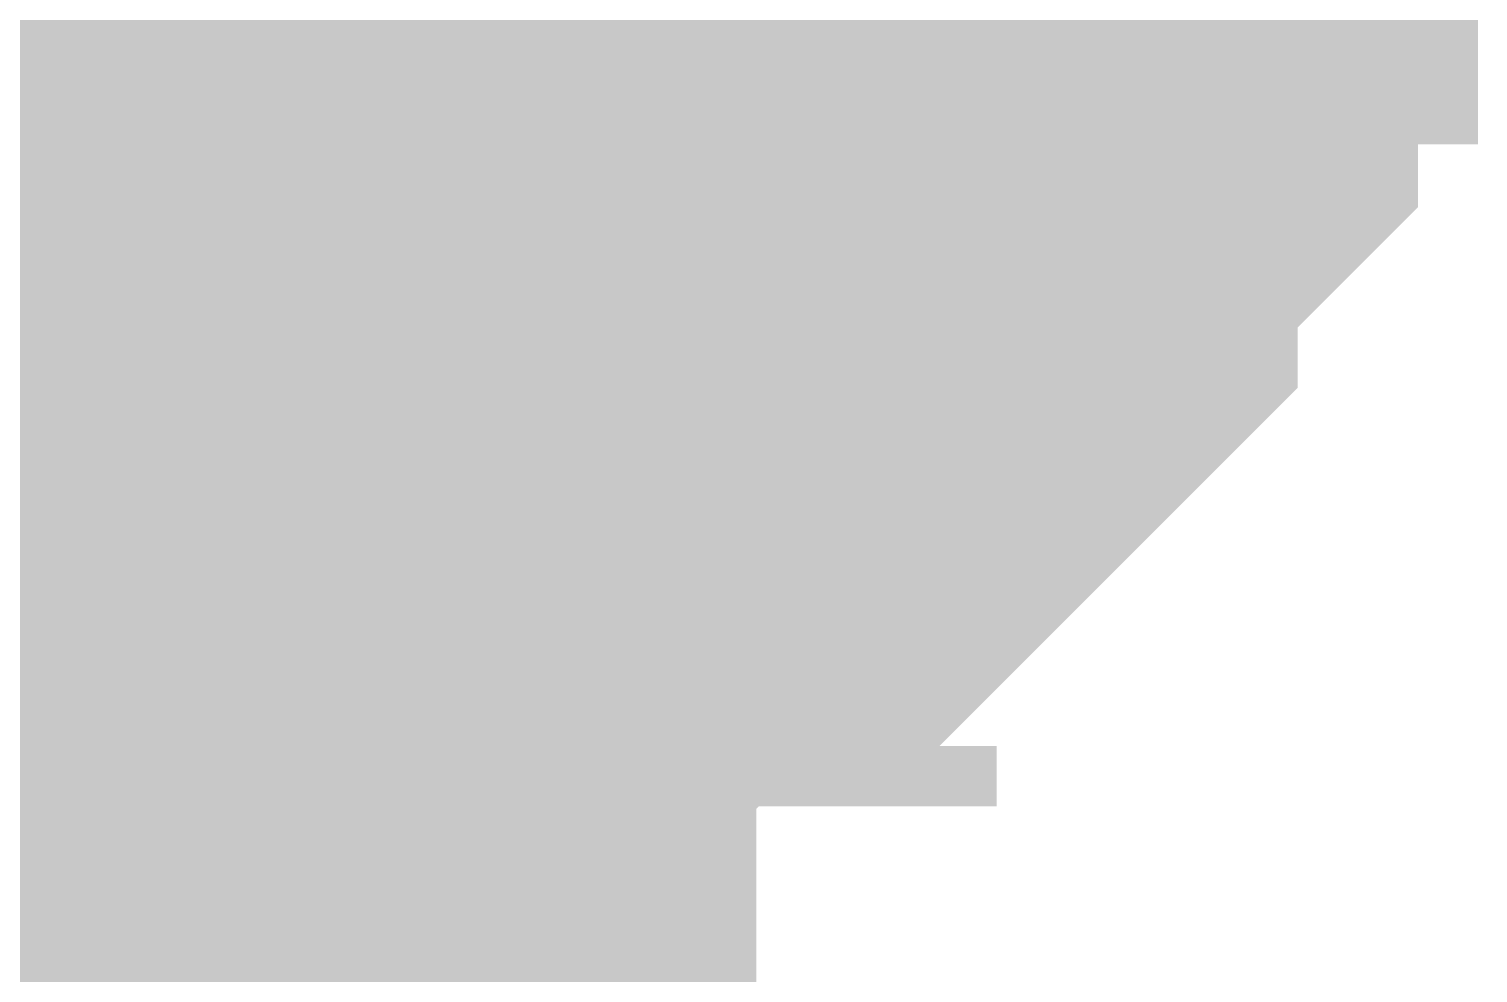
# Model space of a CAD drawing. Header units: inches. Extents: x 0 to 841, y 0 to 594.
# Drawn here: x 774.851 to 775.932, y 399.05 to 399.755 of the extents above; entities that cross this region are included whole.
import ezdxf

# ---------------------------------------------------------------- set-up
doc = ezdxf.new("R2010")
doc.units = ezdxf.units.IN
doc.layers.add('Sheet', color=255, linetype='Continuous')

msp = doc.modelspace()

# ---------------------------------------------------------------- linework, layer by layer
at = {"layer": 'Sheet'}
for points in [[(775.019, 399.9977, 0.7493, 0.7493, 0), (775.019, 402.4682, 0.7493, 0.7493, 0), (775.019, 402.4682, 0.7493, 0.7493, 0)], [(752.5162, 399.9977, 0.7493, 0.7493, 0), (760.0171, 399.9977, 0.7493, 0.7493, 0), (775.019, 399.9977, 0.7493, 0.7493, 0)], [(775.019, 399.9977, 0.7493, 0.7493, 0), (775.019, 394.4728, 0.7493, 0.7493, 0)], [(775.019, 394.9669, 0.2997, 0.2997, 0), (775.019, 399.9977, 0.2997, 0.2997, 0)], [(775.7825, 399.9079, 0.2997, 0.2997, 0), (775.7825, 399.863, 0.2997, 0.2997, 0), (775.7825, 399.8181, 0.2997, 0.2997, 0), (775.7376, 399.8181, 0.2997, 0.2997, 0), (775.7376, 399.7731, 0.2997, 0.2997, 0), (775.7376, 399.7282, 0.2997, 0.2997, 0), (775.7376, 399.6833, 0.2997, 0.2997, 0), (775.6927, 399.6384, 0.2997, 0.2997, 0), (775.6927, 399.6384, 0.2997, 0.2997, 0), (775.6478, 399.5935, 0.2997, 0.2997, 0), (775.6478, 399.5485, 0.2997, 0.2997, 0), (775.6478, 399.5485, 0.2997, 0.2997, 0), (775.6029, 399.5036, 0.2997, 0.2997, 0), (775.5579, 399.4587, 0.2997, 0.2997, 0), (775.5579, 399.4587, 0.2997, 0.2997, 0), (775.513, 399.4138, 0.2997, 0.2997, 0), (775.513, 399.4138, 0.2997, 0.2997, 0), (775.4681, 399.3689, 0.2997, 0.2997, 0), (775.4232, 399.3689, 0.2997, 0.2997, 0), (775.4232, 399.324, 0.2997, 0.2997, 0), (775.3783, 399.324, 0.2997, 0.2997, 0), (775.3334, 399.324, 0.2997, 0.2997, 0), (775.2885, 399.279, 0.2997, 0.2997, 0), (775.2885, 399.279, 0.2997, 0.2997, 0), (775.2435, 399.279, 0.2997, 0.2997, 0), (775.1986, 399.2341, 0.2997, 0.2997, 0), (775.1537, 399.2341, 0.2997, 0.2997, 0), (775.1088, 399.2341, 0.2997, 0.2997, 0), (775.1088, 399.2341, 0.2997, 0.2997, 0), (775.0639, 399.2341, 0.2997, 0.2997, 0), (775.019, 399.2341, 0.2997, 0.2997, 0)], [(775.7825, 399.9079, 0.2997, 0.2997, 0), (775.7825, 399.863, 0.2997, 0.2997, 0), (775.7825, 399.8181, 0.2997, 0.2997, 0), (775.7376, 399.8181, 0.2997, 0.2997, 0), (775.7376, 399.7731, 0.2997, 0.2997, 0), (775.7376, 399.7282, 0.2997, 0.2997, 0), (775.7376, 399.6833, 0.2997, 0.2997, 0), (775.6927, 399.6384, 0.2997, 0.2997, 0), (775.6927, 399.6384, 0.2997, 0.2997, 0), (775.6478, 399.5935, 0.2997, 0.2997, 0), (775.6478, 399.5485, 0.2997, 0.2997, 0), (775.6478, 399.5485, 0.2997, 0.2997, 0), (775.6029, 399.5036, 0.2997, 0.2997, 0), (775.5579, 399.4587, 0.2997, 0.2997, 0), (775.5579, 399.4587, 0.2997, 0.2997, 0), (775.513, 399.4138, 0.2997, 0.2997, 0), (775.513, 399.4138, 0.2997, 0.2997, 0), (775.4681, 399.3689, 0.2997, 0.2997, 0), (775.4232, 399.3689, 0.2997, 0.2997, 0), (775.4232, 399.324, 0.2997, 0.2997, 0), (775.3783, 399.324, 0.2997, 0.2997, 0), (775.3334, 399.324, 0.2997, 0.2997, 0), (775.2885, 399.279, 0.2997, 0.2997, 0), (775.2885, 399.279, 0.2997, 0.2997, 0), (775.2435, 399.279, 0.2997, 0.2997, 0), (775.1986, 399.2341, 0.2997, 0.2997, 0), (775.1537, 399.2341, 0.2997, 0.2997, 0), (775.1088, 399.2341, 0.2997, 0.2997, 0), (775.1088, 399.2341, 0.2997, 0.2997, 0), (775.0639, 399.2341, 0.2997, 0.2997, 0), (775.019, 399.2341, 0.2997, 0.2997, 0)], [(775.7825, 399.9079, 0.2997, 0.2997, 0), (775.7825, 399.863, 0.2997, 0.2997, 0), (775.7825, 399.8181, 0.2997, 0.2997, 0), (775.7376, 399.8181, 0.2997, 0.2997, 0), (775.7376, 399.7731, 0.2997, 0.2997, 0), (775.7376, 399.7282, 0.2997, 0.2997, 0), (775.7376, 399.6833, 0.2997, 0.2997, 0), (775.6927, 399.6384, 0.2997, 0.2997, 0), (775.6927, 399.6384, 0.2997, 0.2997, 0), (775.6478, 399.5935, 0.2997, 0.2997, 0), (775.6478, 399.5485, 0.2997, 0.2997, 0), (775.6478, 399.5485, 0.2997, 0.2997, 0), (775.6029, 399.5036, 0.2997, 0.2997, 0), (775.5579, 399.4587, 0.2997, 0.2997, 0), (775.5579, 399.4587, 0.2997, 0.2997, 0), (775.513, 399.4138, 0.2997, 0.2997, 0), (775.513, 399.4138, 0.2997, 0.2997, 0), (775.4681, 399.3689, 0.2997, 0.2997, 0), (775.4232, 399.3689, 0.2997, 0.2997, 0), (775.4232, 399.324, 0.2997, 0.2997, 0), (775.3783, 399.324, 0.2997, 0.2997, 0), (775.3334, 399.324, 0.2997, 0.2997, 0), (775.2885, 399.279, 0.2997, 0.2997, 0), (775.2885, 399.279, 0.2997, 0.2997, 0), (775.2435, 399.279, 0.2997, 0.2997, 0), (775.1986, 399.2341, 0.2997, 0.2997, 0), (775.1537, 399.2341, 0.2997, 0.2997, 0), (775.1088, 399.2341, 0.2997, 0.2997, 0), (775.1088, 399.2341, 0.2997, 0.2997, 0), (775.0639, 399.2341, 0.2997, 0.2997, 0), (775.019, 399.2341, 0.2997, 0.2997, 0)], [(775.7825, 399.9079, 0.2997, 0.2997, 0), (775.7825, 399.863, 0.2997, 0.2997, 0), (775.7825, 399.8181, 0.2997, 0.2997, 0), (775.7376, 399.8181, 0.2997, 0.2997, 0), (775.7376, 399.7731, 0.2997, 0.2997, 0), (775.7376, 399.7282, 0.2997, 0.2997, 0), (775.7376, 399.6833, 0.2997, 0.2997, 0), (775.6927, 399.6384, 0.2997, 0.2997, 0), (775.6927, 399.6384, 0.2997, 0.2997, 0), (775.6478, 399.5935, 0.2997, 0.2997, 0), (775.6478, 399.5485, 0.2997, 0.2997, 0), (775.6478, 399.5485, 0.2997, 0.2997, 0), (775.6029, 399.5036, 0.2997, 0.2997, 0), (775.5579, 399.4587, 0.2997, 0.2997, 0), (775.5579, 399.4587, 0.2997, 0.2997, 0), (775.513, 399.4138, 0.2997, 0.2997, 0), (775.513, 399.4138, 0.2997, 0.2997, 0), (775.4681, 399.3689, 0.2997, 0.2997, 0), (775.4232, 399.3689, 0.2997, 0.2997, 0), (775.4232, 399.324, 0.2997, 0.2997, 0), (775.3783, 399.324, 0.2997, 0.2997, 0), (775.3334, 399.324, 0.2997, 0.2997, 0), (775.2885, 399.279, 0.2997, 0.2997, 0), (775.2885, 399.279, 0.2997, 0.2997, 0), (775.2435, 399.279, 0.2997, 0.2997, 0), (775.1986, 399.2341, 0.2997, 0.2997, 0), (775.1537, 399.2341, 0.2997, 0.2997, 0), (775.1088, 399.2341, 0.2997, 0.2997, 0), (775.1088, 399.2341, 0.2997, 0.2997, 0), (775.0639, 399.2341, 0.2997, 0.2997, 0), (775.019, 399.2341, 0.2997, 0.2997, 0)], [(775.513, 399.9079, 0.2997, 0.2997, 0), (775.513, 399.863, 0.2997, 0.2997, 0), (775.513, 399.863, 0.2997, 0.2997, 0), (775.4681, 399.8181, 0.2997, 0.2997, 0), (775.4681, 399.8181, 0.2997, 0.2997, 0), (775.4681, 399.7731, 0.2997, 0.2997, 0), (775.4681, 399.7731, 0.2997, 0.2997, 0), (775.4681, 399.7282, 0.2997, 0.2997, 0), (775.4232, 399.7282, 0.2997, 0.2997, 0), (775.4232, 399.6833, 0.2997, 0.2997, 0), (775.4232, 399.6833, 0.2997, 0.2997, 0), (775.3783, 399.6384, 0.2997, 0.2997, 0), (775.3783, 399.6384, 0.2997, 0.2997, 0), (775.3783, 399.5935, 0.2997, 0.2997, 0), (775.3334, 399.5935, 0.2997, 0.2997, 0), (775.3334, 399.5935, 0.2997, 0.2997, 0), (775.3334, 399.5485, 0.2997, 0.2997, 0), (775.2885, 399.5485, 0.2997, 0.2997, 0), (775.2885, 399.5485, 0.2997, 0.2997, 0), (775.2435, 399.5036, 0.2997, 0.2997, 0), (775.2435, 399.5036, 0.2997, 0.2997, 0), (775.1986, 399.5036, 0.2997, 0.2997, 0), (775.1986, 399.5036, 0.2997, 0.2997, 0), (775.1537, 399.5036, 0.2997, 0.2997, 0), (775.1537, 399.4587, 0.2997, 0.2997, 0), (775.1088, 399.4587, 0.2997, 0.2997, 0), (775.1088, 399.4587, 0.2997, 0.2997, 0), (775.0639, 399.4587, 0.2997, 0.2997, 0), (775.0639, 399.4587, 0.2997, 0.2997, 0), (775.019, 399.4587, 0.2997, 0.2997, 0)], [(775.513, 399.9079, 0.2997, 0.2997, 0), (775.513, 399.863, 0.2997, 0.2997, 0), (775.513, 399.863, 0.2997, 0.2997, 0), (775.4681, 399.8181, 0.2997, 0.2997, 0), (775.4681, 399.8181, 0.2997, 0.2997, 0), (775.4681, 399.7731, 0.2997, 0.2997, 0), (775.4681, 399.7731, 0.2997, 0.2997, 0), (775.4681, 399.7282, 0.2997, 0.2997, 0), (775.4232, 399.7282, 0.2997, 0.2997, 0), (775.4232, 399.6833, 0.2997, 0.2997, 0), (775.4232, 399.6833, 0.2997, 0.2997, 0), (775.3783, 399.6384, 0.2997, 0.2997, 0), (775.3783, 399.6384, 0.2997, 0.2997, 0), (775.3783, 399.5935, 0.2997, 0.2997, 0), (775.3334, 399.5935, 0.2997, 0.2997, 0), (775.3334, 399.5935, 0.2997, 0.2997, 0), (775.3334, 399.5485, 0.2997, 0.2997, 0), (775.2885, 399.5485, 0.2997, 0.2997, 0), (775.2885, 399.5485, 0.2997, 0.2997, 0), (775.2435, 399.5036, 0.2997, 0.2997, 0), (775.2435, 399.5036, 0.2997, 0.2997, 0), (775.1986, 399.5036, 0.2997, 0.2997, 0), (775.1986, 399.5036, 0.2997, 0.2997, 0), (775.1537, 399.5036, 0.2997, 0.2997, 0), (775.1537, 399.4587, 0.2997, 0.2997, 0), (775.1088, 399.4587, 0.2997, 0.2997, 0), (775.1088, 399.4587, 0.2997, 0.2997, 0), (775.0639, 399.4587, 0.2997, 0.2997, 0), (775.0639, 399.4587, 0.2997, 0.2997, 0), (775.019, 399.4587, 0.2997, 0.2997, 0)], [(775.513, 399.9079, 0.2997, 0.2997, 0), (775.513, 399.863, 0.2997, 0.2997, 0), (775.513, 399.863, 0.2997, 0.2997, 0), (775.4681, 399.8181, 0.2997, 0.2997, 0), (775.4681, 399.8181, 0.2997, 0.2997, 0), (775.4681, 399.7731, 0.2997, 0.2997, 0), (775.4681, 399.7731, 0.2997, 0.2997, 0), (775.4681, 399.7282, 0.2997, 0.2997, 0), (775.4232, 399.7282, 0.2997, 0.2997, 0), (775.4232, 399.6833, 0.2997, 0.2997, 0), (775.4232, 399.6833, 0.2997, 0.2997, 0), (775.3783, 399.6384, 0.2997, 0.2997, 0), (775.3783, 399.6384, 0.2997, 0.2997, 0), (775.3783, 399.5935, 0.2997, 0.2997, 0), (775.3334, 399.5935, 0.2997, 0.2997, 0), (775.3334, 399.5935, 0.2997, 0.2997, 0), (775.3334, 399.5485, 0.2997, 0.2997, 0), (775.2885, 399.5485, 0.2997, 0.2997, 0), (775.2885, 399.5485, 0.2997, 0.2997, 0), (775.2435, 399.5036, 0.2997, 0.2997, 0), (775.2435, 399.5036, 0.2997, 0.2997, 0), (775.1986, 399.5036, 0.2997, 0.2997, 0), (775.1986, 399.5036, 0.2997, 0.2997, 0), (775.1537, 399.5036, 0.2997, 0.2997, 0), (775.1537, 399.4587, 0.2997, 0.2997, 0), (775.1088, 399.4587, 0.2997, 0.2997, 0), (775.1088, 399.4587, 0.2997, 0.2997, 0), (775.0639, 399.4587, 0.2997, 0.2997, 0), (775.0639, 399.4587, 0.2997, 0.2997, 0), (775.019, 399.4587, 0.2997, 0.2997, 0)], [(775.7376, 399.8181, 0.0991, 0.0991, 0), (775.7376, 399.7731, 0.0991, 0.0991, 0), (775.7376, 399.7282, 0.0991, 0.0991, 0), (775.7376, 399.6833, 0.0991, 0.0991, 0), (775.6927, 399.6384, 0.0991, 0.0991, 0), (775.6927, 399.6384, 0.0991, 0.0991, 0), (775.6478, 399.5935, 0.0991, 0.0991, 0), (775.6478, 399.5485, 0.0991, 0.0991, 0), (775.6478, 399.5485, 0.0991, 0.0991, 0), (775.6029, 399.5036, 0.0991, 0.0991, 0), (775.5579, 399.4587, 0.0991, 0.0991, 0), (775.5579, 399.4587, 0.0991, 0.0991, 0), (775.513, 399.4138, 0.0991, 0.0991, 0), (775.513, 399.4138, 0.0991, 0.0991, 0), (775.4681, 399.3689, 0.0991, 0.0991, 0), (775.4232, 399.3689, 0.0991, 0.0991, 0), (775.4232, 399.324, 0.0991, 0.0991, 0), (775.3783, 399.324, 0.0991, 0.0991, 0), (775.3334, 399.324, 0.0991, 0.0991, 0), (775.2885, 399.279, 0.0991, 0.0991, 0), (775.2885, 399.279, 0.0991, 0.0991, 0), (775.2435, 399.279, 0.0991, 0.0991, 0), (775.1986, 399.2341, 0.0991, 0.0991, 0), (775.1537, 399.2341, 0.0991, 0.0991, 0), (775.1088, 399.2341, 0.0991, 0.0991, 0), (775.1088, 399.2341, 0.0991, 0.0991, 0), (775.0639, 399.2341, 0.0991, 0.0991, 0), (775.019, 399.2341, 0.0991, 0.0991, 0)], [(775.7376, 399.8181, 0.0991, 0.0991, 0), (775.7376, 399.7731, 0.0991, 0.0991, 0), (775.7376, 399.7282, 0.0991, 0.0991, 0), (775.7376, 399.6833, 0.0991, 0.0991, 0), (775.6927, 399.6384, 0.0991, 0.0991, 0), (775.6927, 399.6384, 0.0991, 0.0991, 0), (775.6478, 399.5935, 0.0991, 0.0991, 0), (775.6478, 399.5485, 0.0991, 0.0991, 0), (775.6478, 399.5485, 0.0991, 0.0991, 0), (775.6029, 399.5036, 0.0991, 0.0991, 0), (775.5579, 399.4587, 0.0991, 0.0991, 0), (775.5579, 399.4587, 0.0991, 0.0991, 0), (775.513, 399.4138, 0.0991, 0.0991, 0), (775.513, 399.4138, 0.0991, 0.0991, 0), (775.4681, 399.3689, 0.0991, 0.0991, 0), (775.4232, 399.3689, 0.0991, 0.0991, 0), (775.4232, 399.324, 0.0991, 0.0991, 0), (775.3783, 399.324, 0.0991, 0.0991, 0), (775.3334, 399.324, 0.0991, 0.0991, 0), (775.2885, 399.279, 0.0991, 0.0991, 0), (775.2885, 399.279, 0.0991, 0.0991, 0), (775.2435, 399.279, 0.0991, 0.0991, 0), (775.1986, 399.2341, 0.0991, 0.0991, 0), (775.1537, 399.2341, 0.0991, 0.0991, 0), (775.1088, 399.2341, 0.0991, 0.0991, 0), (775.1088, 399.2341, 0.0991, 0.0991, 0), (775.0639, 399.2341, 0.0991, 0.0991, 0), (775.019, 399.2341, 0.0991, 0.0991, 0)], [(775.7376, 399.8181, 0.0991, 0.0991, 0), (775.7376, 399.7731, 0.0991, 0.0991, 0), (775.7376, 399.7282, 0.0991, 0.0991, 0), (775.7376, 399.6833, 0.0991, 0.0991, 0), (775.6927, 399.6384, 0.0991, 0.0991, 0), (775.6927, 399.6384, 0.0991, 0.0991, 0), (775.6478, 399.5935, 0.0991, 0.0991, 0), (775.6478, 399.5485, 0.0991, 0.0991, 0), (775.6478, 399.5485, 0.0991, 0.0991, 0), (775.6029, 399.5036, 0.0991, 0.0991, 0), (775.5579, 399.4587, 0.0991, 0.0991, 0), (775.5579, 399.4587, 0.0991, 0.0991, 0), (775.513, 399.4138, 0.0991, 0.0991, 0), (775.513, 399.4138, 0.0991, 0.0991, 0), (775.4681, 399.3689, 0.0991, 0.0991, 0), (775.4232, 399.3689, 0.0991, 0.0991, 0), (775.4232, 399.324, 0.0991, 0.0991, 0), (775.3783, 399.324, 0.0991, 0.0991, 0), (775.3334, 399.324, 0.0991, 0.0991, 0), (775.2885, 399.279, 0.0991, 0.0991, 0), (775.2885, 399.279, 0.0991, 0.0991, 0), (775.2435, 399.279, 0.0991, 0.0991, 0), (775.1986, 399.2341, 0.0991, 0.0991, 0), (775.1537, 399.2341, 0.0991, 0.0991, 0), (775.1088, 399.2341, 0.0991, 0.0991, 0), (775.1088, 399.2341, 0.0991, 0.0991, 0), (775.0639, 399.2341, 0.0991, 0.0991, 0), (775.019, 399.2341, 0.0991, 0.0991, 0)], [(775.7376, 399.8181, 0.0991, 0.0991, 0), (775.7376, 399.7731, 0.0991, 0.0991, 0), (775.7376, 399.7282, 0.0991, 0.0991, 0), (775.7376, 399.6833, 0.0991, 0.0991, 0), (775.6927, 399.6384, 0.0991, 0.0991, 0), (775.6927, 399.6384, 0.0991, 0.0991, 0), (775.6478, 399.5935, 0.0991, 0.0991, 0), (775.6478, 399.5485, 0.0991, 0.0991, 0), (775.6478, 399.5485, 0.0991, 0.0991, 0), (775.6029, 399.5036, 0.0991, 0.0991, 0), (775.5579, 399.4587, 0.0991, 0.0991, 0), (775.5579, 399.4587, 0.0991, 0.0991, 0), (775.513, 399.4138, 0.0991, 0.0991, 0), (775.513, 399.4138, 0.0991, 0.0991, 0), (775.4681, 399.3689, 0.0991, 0.0991, 0), (775.4232, 399.3689, 0.0991, 0.0991, 0), (775.4232, 399.324, 0.0991, 0.0991, 0), (775.3783, 399.324, 0.0991, 0.0991, 0), (775.3334, 399.324, 0.0991, 0.0991, 0), (775.2885, 399.279, 0.0991, 0.0991, 0), (775.2885, 399.279, 0.0991, 0.0991, 0), (775.2435, 399.279, 0.0991, 0.0991, 0), (775.1986, 399.2341, 0.0991, 0.0991, 0), (775.1537, 399.2341, 0.0991, 0.0991, 0), (775.1088, 399.2341, 0.0991, 0.0991, 0), (775.1088, 399.2341, 0.0991, 0.0991, 0), (775.0639, 399.2341, 0.0991, 0.0991, 0), (775.019, 399.2341, 0.0991, 0.0991, 0)], [(775.4681, 399.8181, 0.0991, 0.0991, 0), (775.4681, 399.7731, 0.0991, 0.0991, 0), (775.4681, 399.7731, 0.0991, 0.0991, 0), (775.4681, 399.7282, 0.0991, 0.0991, 0), (775.4232, 399.7282, 0.0991, 0.0991, 0), (775.4232, 399.6833, 0.0991, 0.0991, 0), (775.4232, 399.6833, 0.0991, 0.0991, 0), (775.3783, 399.6384, 0.0991, 0.0991, 0), (775.3783, 399.6384, 0.0991, 0.0991, 0), (775.3783, 399.5935, 0.0991, 0.0991, 0), (775.3334, 399.5935, 0.0991, 0.0991, 0), (775.3334, 399.5935, 0.0991, 0.0991, 0), (775.3334, 399.5485, 0.0991, 0.0991, 0), (775.2885, 399.5485, 0.0991, 0.0991, 0), (775.2885, 399.5485, 0.0991, 0.0991, 0), (775.2435, 399.5036, 0.0991, 0.0991, 0), (775.2435, 399.5036, 0.0991, 0.0991, 0), (775.1986, 399.5036, 0.0991, 0.0991, 0), (775.1986, 399.5036, 0.0991, 0.0991, 0), (775.1537, 399.5036, 0.0991, 0.0991, 0), (775.1537, 399.4587, 0.0991, 0.0991, 0), (775.1088, 399.4587, 0.0991, 0.0991, 0), (775.1088, 399.4587, 0.0991, 0.0991, 0), (775.0639, 399.4587, 0.0991, 0.0991, 0), (775.0639, 399.4587, 0.0991, 0.0991, 0), (775.019, 399.4587, 0.0991, 0.0991, 0)], [(775.4681, 399.8181, 0.0991, 0.0991, 0), (775.4681, 399.7731, 0.0991, 0.0991, 0), (775.4681, 399.7731, 0.0991, 0.0991, 0), (775.4681, 399.7282, 0.0991, 0.0991, 0), (775.4232, 399.7282, 0.0991, 0.0991, 0), (775.4232, 399.6833, 0.0991, 0.0991, 0), (775.4232, 399.6833, 0.0991, 0.0991, 0), (775.3783, 399.6384, 0.0991, 0.0991, 0), (775.3783, 399.6384, 0.0991, 0.0991, 0), (775.3783, 399.5935, 0.0991, 0.0991, 0), (775.3334, 399.5935, 0.0991, 0.0991, 0), (775.3334, 399.5935, 0.0991, 0.0991, 0), (775.3334, 399.5485, 0.0991, 0.0991, 0), (775.2885, 399.5485, 0.0991, 0.0991, 0), (775.2885, 399.5485, 0.0991, 0.0991, 0), (775.2435, 399.5036, 0.0991, 0.0991, 0), (775.2435, 399.5036, 0.0991, 0.0991, 0), (775.1986, 399.5036, 0.0991, 0.0991, 0), (775.1986, 399.5036, 0.0991, 0.0991, 0), (775.1537, 399.5036, 0.0991, 0.0991, 0), (775.1537, 399.4587, 0.0991, 0.0991, 0), (775.1088, 399.4587, 0.0991, 0.0991, 0), (775.1088, 399.4587, 0.0991, 0.0991, 0), (775.0639, 399.4587, 0.0991, 0.0991, 0), (775.0639, 399.4587, 0.0991, 0.0991, 0), (775.019, 399.4587, 0.0991, 0.0991, 0)], [(775.4681, 399.8181, 0.0991, 0.0991, 0), (775.4681, 399.7731, 0.0991, 0.0991, 0), (775.4681, 399.7731, 0.0991, 0.0991, 0), (775.4681, 399.7282, 0.0991, 0.0991, 0), (775.4232, 399.7282, 0.0991, 0.0991, 0), (775.4232, 399.6833, 0.0991, 0.0991, 0), (775.4232, 399.6833, 0.0991, 0.0991, 0), (775.3783, 399.6384, 0.0991, 0.0991, 0), (775.3783, 399.6384, 0.0991, 0.0991, 0), (775.3783, 399.5935, 0.0991, 0.0991, 0), (775.3334, 399.5935, 0.0991, 0.0991, 0), (775.3334, 399.5935, 0.0991, 0.0991, 0), (775.3334, 399.5485, 0.0991, 0.0991, 0), (775.2885, 399.5485, 0.0991, 0.0991, 0), (775.2885, 399.5485, 0.0991, 0.0991, 0), (775.2435, 399.5036, 0.0991, 0.0991, 0), (775.2435, 399.5036, 0.0991, 0.0991, 0), (775.1986, 399.5036, 0.0991, 0.0991, 0), (775.1986, 399.5036, 0.0991, 0.0991, 0), (775.1537, 399.5036, 0.0991, 0.0991, 0), (775.1537, 399.4587, 0.0991, 0.0991, 0), (775.1088, 399.4587, 0.0991, 0.0991, 0), (775.1088, 399.4587, 0.0991, 0.0991, 0), (775.0639, 399.4587, 0.0991, 0.0991, 0), (775.0639, 399.4587, 0.0991, 0.0991, 0), (775.019, 399.4587, 0.0991, 0.0991, 0)], [(775.019, 399.4587, 0.2997, 0.2997, 0), (774.974, 399.4587, 0.2997, 0.2997, 0), (774.974, 399.4587, 0.2997, 0.2997, 0), (774.9291, 399.4587, 0.2997, 0.2997, 0), (774.8842, 399.4587, 0.2997, 0.2997, 0), (774.8842, 399.4587, 0.2997, 0.2997, 0), (774.8393, 399.5036, 0.2997, 0.2997, 0), (774.8393, 399.5036, 0.2997, 0.2997, 0), (774.7944, 399.5036, 0.2997, 0.2997, 0), (774.7944, 399.5036, 0.2997, 0.2997, 0), (774.7495, 399.5036, 0.2997, 0.2997, 0), (774.7495, 399.5485, 0.2997, 0.2997, 0), (774.7045, 399.5485, 0.2997, 0.2997, 0), (774.7045, 399.5485, 0.2997, 0.2997, 0), (774.6596, 399.5935, 0.2997, 0.2997, 0)], [(775.019, 399.4587, 0.2997, 0.2997, 0), (774.974, 399.4587, 0.2997, 0.2997, 0), (774.974, 399.4587, 0.2997, 0.2997, 0), (774.9291, 399.4587, 0.2997, 0.2997, 0), (774.8842, 399.4587, 0.2997, 0.2997, 0), (774.8842, 399.4587, 0.2997, 0.2997, 0), (774.8393, 399.5036, 0.2997, 0.2997, 0), (774.8393, 399.5036, 0.2997, 0.2997, 0), (774.7944, 399.5036, 0.2997, 0.2997, 0), (774.7944, 399.5036, 0.2997, 0.2997, 0), (774.7495, 399.5036, 0.2997, 0.2997, 0), (774.7495, 399.5485, 0.2997, 0.2997, 0), (774.7045, 399.5485, 0.2997, 0.2997, 0), (774.7045, 399.5485, 0.2997, 0.2997, 0), (774.6596, 399.5935, 0.2997, 0.2997, 0)], [(775.019, 399.4587, 0.2997, 0.2997, 0), (774.974, 399.4587, 0.2997, 0.2997, 0), (774.974, 399.4587, 0.2997, 0.2997, 0), (774.9291, 399.4587, 0.2997, 0.2997, 0), (774.8842, 399.4587, 0.2997, 0.2997, 0), (774.8842, 399.4587, 0.2997, 0.2997, 0), (774.8393, 399.5036, 0.2997, 0.2997, 0), (774.8393, 399.5036, 0.2997, 0.2997, 0), (774.7944, 399.5036, 0.2997, 0.2997, 0), (774.7944, 399.5036, 0.2997, 0.2997, 0), (774.7495, 399.5036, 0.2997, 0.2997, 0), (774.7495, 399.5485, 0.2997, 0.2997, 0), (774.7045, 399.5485, 0.2997, 0.2997, 0), (774.7045, 399.5485, 0.2997, 0.2997, 0), (774.6596, 399.5935, 0.2997, 0.2997, 0)], [(775.019, 399.4587, 0.0991, 0.0991, 0), (774.974, 399.4587, 0.0991, 0.0991, 0), (774.974, 399.4587, 0.0991, 0.0991, 0), (774.9291, 399.4587, 0.0991, 0.0991, 0), (774.8842, 399.4587, 0.0991, 0.0991, 0), (774.8842, 399.4587, 0.0991, 0.0991, 0), (774.8393, 399.5036, 0.0991, 0.0991, 0), (774.8393, 399.5036, 0.0991, 0.0991, 0), (774.7944, 399.5036, 0.0991, 0.0991, 0)], [(775.019, 399.4587, 0.0991, 0.0991, 0), (774.974, 399.4587, 0.0991, 0.0991, 0), (774.974, 399.4587, 0.0991, 0.0991, 0), (774.9291, 399.4587, 0.0991, 0.0991, 0), (774.8842, 399.4587, 0.0991, 0.0991, 0), (774.8842, 399.4587, 0.0991, 0.0991, 0), (774.8393, 399.5036, 0.0991, 0.0991, 0), (774.8393, 399.5036, 0.0991, 0.0991, 0), (774.7944, 399.5036, 0.0991, 0.0991, 0)], [(775.019, 399.4587, 0.0991, 0.0991, 0), (774.974, 399.4587, 0.0991, 0.0991, 0), (774.974, 399.4587, 0.0991, 0.0991, 0), (774.9291, 399.4587, 0.0991, 0.0991, 0), (774.8842, 399.4587, 0.0991, 0.0991, 0), (774.8842, 399.4587, 0.0991, 0.0991, 0), (774.8393, 399.5036, 0.0991, 0.0991, 0), (774.8393, 399.5036, 0.0991, 0.0991, 0), (774.7944, 399.5036, 0.0991, 0.0991, 0)], [(775.019, 399.2341, 0.2997, 0.2997, 0), (774.974, 399.2341, 0.2997, 0.2997, 0), (774.9291, 399.2341, 0.2997, 0.2997, 0), (774.8842, 399.2341, 0.2997, 0.2997, 0), (774.8393, 399.2341, 0.2997, 0.2997, 0), (774.8393, 399.2341, 0.2997, 0.2997, 0), (774.7944, 399.279, 0.2997, 0.2997, 0), (774.7495, 399.279, 0.2997, 0.2997, 0), (774.7045, 399.279, 0.2997, 0.2997, 0), (774.6596, 399.324, 0.2997, 0.2997, 0)], [(775.019, 399.2341, 0.2997, 0.2997, 0), (774.974, 399.2341, 0.2997, 0.2997, 0), (774.9291, 399.2341, 0.2997, 0.2997, 0), (774.8842, 399.2341, 0.2997, 0.2997, 0), (774.8393, 399.2341, 0.2997, 0.2997, 0), (774.8393, 399.2341, 0.2997, 0.2997, 0), (774.7944, 399.279, 0.2997, 0.2997, 0), (774.7495, 399.279, 0.2997, 0.2997, 0), (774.7045, 399.279, 0.2997, 0.2997, 0), (774.6596, 399.324, 0.2997, 0.2997, 0)], [(775.019, 399.2341, 0.2997, 0.2997, 0), (774.974, 399.2341, 0.2997, 0.2997, 0), (774.9291, 399.2341, 0.2997, 0.2997, 0), (774.8842, 399.2341, 0.2997, 0.2997, 0), (774.8393, 399.2341, 0.2997, 0.2997, 0), (774.8393, 399.2341, 0.2997, 0.2997, 0), (774.7944, 399.279, 0.2997, 0.2997, 0), (774.7495, 399.279, 0.2997, 0.2997, 0), (774.7045, 399.279, 0.2997, 0.2997, 0), (774.6596, 399.324, 0.2997, 0.2997, 0)], [(775.019, 399.2341, 0.2997, 0.2997, 0), (774.974, 399.2341, 0.2997, 0.2997, 0), (774.9291, 399.2341, 0.2997, 0.2997, 0), (774.8842, 399.2341, 0.2997, 0.2997, 0), (774.8393, 399.2341, 0.2997, 0.2997, 0), (774.8393, 399.2341, 0.2997, 0.2997, 0), (774.7944, 399.279, 0.2997, 0.2997, 0), (774.7495, 399.279, 0.2997, 0.2997, 0), (774.7045, 399.279, 0.2997, 0.2997, 0), (774.6596, 399.324, 0.2997, 0.2997, 0)], [(775.019, 399.2341, 0.0991, 0.0991, 0), (774.974, 399.2341, 0.0991, 0.0991, 0), (774.9291, 399.2341, 0.0991, 0.0991, 0), (774.8842, 399.2341, 0.0991, 0.0991, 0), (774.8393, 399.2341, 0.0991, 0.0991, 0), (774.8393, 399.2341, 0.0991, 0.0991, 0), (774.7944, 399.279, 0.0991, 0.0991, 0)], [(775.019, 399.2341, 0.0991, 0.0991, 0), (774.974, 399.2341, 0.0991, 0.0991, 0), (774.9291, 399.2341, 0.0991, 0.0991, 0), (774.8842, 399.2341, 0.0991, 0.0991, 0), (774.8393, 399.2341, 0.0991, 0.0991, 0), (774.8393, 399.2341, 0.0991, 0.0991, 0), (774.7944, 399.279, 0.0991, 0.0991, 0)], [(775.019, 399.2341, 0.0991, 0.0991, 0), (774.974, 399.2341, 0.0991, 0.0991, 0), (774.9291, 399.2341, 0.0991, 0.0991, 0), (774.8842, 399.2341, 0.0991, 0.0991, 0), (774.8393, 399.2341, 0.0991, 0.0991, 0), (774.8393, 399.2341, 0.0991, 0.0991, 0), (774.7944, 399.279, 0.0991, 0.0991, 0)], [(775.019, 399.2341, 0.0991, 0.0991, 0), (774.974, 399.2341, 0.0991, 0.0991, 0), (774.9291, 399.2341, 0.0991, 0.0991, 0), (774.8842, 399.2341, 0.0991, 0.0991, 0), (774.8393, 399.2341, 0.0991, 0.0991, 0), (774.8393, 399.2341, 0.0991, 0.0991, 0), (774.7944, 399.279, 0.0991, 0.0991, 0)]]:
    msp.add_lwpolyline(points, format="xyseb", dxfattribs=at)
msp.add_lwpolyline([(774.7459, 399.9996, 0.508, 0.508, 1), (775.2539, 399.9996, 0.508, 0.508, 1)], format="xyseb", close=True, dxfattribs=at)

doc.saveas('drawing.dxf')
